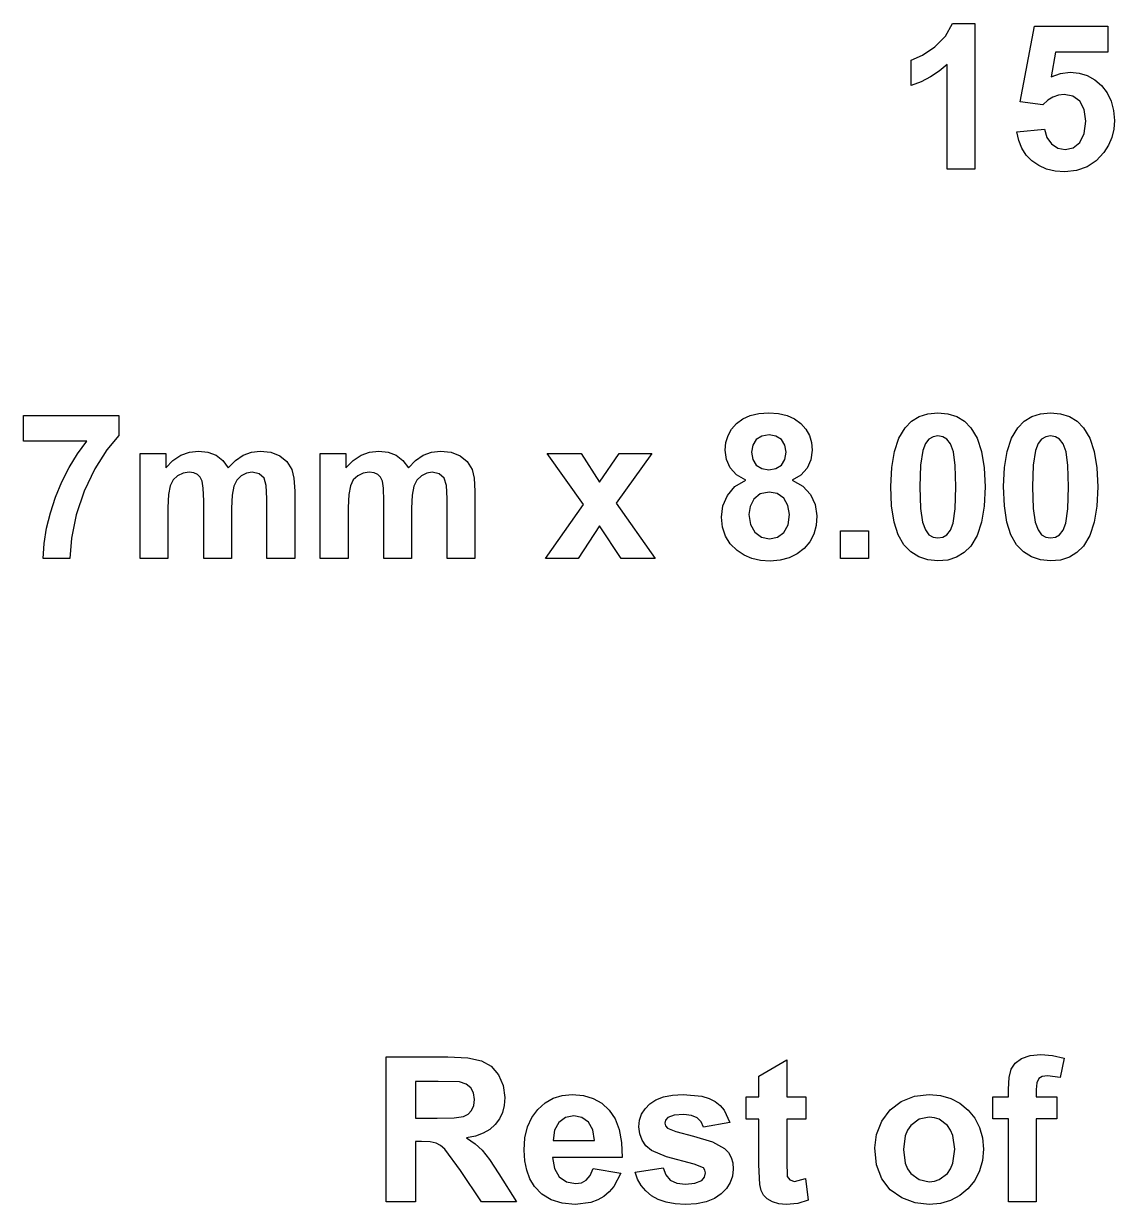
# Model space of a CAD drawing. Header units: metres. Extents: x -79 to 184, y 27 to 122.
# Drawn here: x -60.1 to -30.52, y 84.82 to 116.83 of the extents above; entities that cross this region are included whole.
import ezdxf

# ---------------------------------------------------------------- set-up
doc = ezdxf.new("R2010")
doc.units = ezdxf.units.M

msp = doc.modelspace()

# ---------------------------------------------------------------- linework, layer by layer
at = {"layer": '15mmxM8 Thread'}
for p, q in [((-35.098, 116.497, 0.02), (-34.914, 116.834, 0.02)), ((-34.914, 116.834, 0.02), (-34.303, 116.834, 0.02)), ((-34.303, 116.834, 0.02), (-34.303, 112.885, 0.02)), ((-33.074, 114.718, 0.02), (-32.688, 116.765, 0.02)), ((-32.688, 116.765, 0.02), (-30.694, 116.765, 0.02)), ((-30.694, 116.765, 0.02), (-30.694, 116.059, 0.02)), ((-35.389, 116.205, 0.02), (-35.098, 116.497, 0.02)), ((-36.03, 115.839, 0.02), (-35.723, 115.979, 0.02)), ((-35.723, 115.979, 0.02), (-35.389, 116.205, 0.02)), ((-32.116, 116.059, 0.02), (-32.234, 115.391, 0.02)), ((-30.694, 116.059, 0.02), (-32.116, 116.059, 0.02)), ((-36.03, 115.155, 0.02), (-36.03, 115.839, 0.02)), ((-35.057, 115.726, 0.02), (-35.272, 115.546, 0.02)), ((-35.057, 112.885, 0.02), (-35.057, 115.726, 0.02)), ((-35.759, 115.26, 0.02), (-36.03, 115.155, 0.02)), ((-35.507, 115.39, 0.02), (-35.759, 115.26, 0.02)), ((-35.272, 115.546, 0.02), (-35.507, 115.39, 0.02)), ((-32.234, 115.391, 0.02), (-31.979, 115.486, 0.02)), ((-31.979, 115.486, 0.02), (-31.719, 115.517, 0.02)), ((-31.719, 115.517, 0.02), (-31.478, 115.494, 0.02)), ((-31.478, 115.494, 0.02), (-31.256, 115.426, 0.02)), ((-31.256, 115.426, 0.02), (-31.053, 115.312, 0.02)), ((-31.053, 115.312, 0.02), (-30.869, 115.152, 0.02)), ((-30.869, 115.152, 0.02), (-30.716, 114.956, 0.02)), ((-30.716, 114.956, 0.02), (-30.607, 114.733, 0.02)), ((-32.462, 114.629, 0.02), (-33.074, 114.718, 0.02)), ((-32.329, 114.755, 0.02), (-32.462, 114.629, 0.02)), ((-32.188, 114.844, 0.02), (-32.329, 114.755, 0.02)), ((-32.038, 114.898, 0.02), (-32.188, 114.844, 0.02)), ((-31.88, 114.916, 0.02), (-32.038, 114.898, 0.02)), ((-31.644, 114.871, 0.02), (-31.88, 114.916, 0.02)), ((-31.458, 114.735, 0.02), (-31.644, 114.871, 0.02)), ((-31.336, 114.509, 0.02), (-31.458, 114.735, 0.02)), ((-30.607, 114.733, 0.02), (-30.542, 114.483, 0.02)), ((-31.295, 114.192, 0.02), (-31.336, 114.509, 0.02)), ((-30.542, 114.483, 0.02), (-30.52, 114.205, 0.02)), ((-33.165, 113.897, 0.02), (-32.414, 113.974, 0.02)), ((-32.414, 113.974, 0.02), (-32.35, 113.746, 0.02)), ((-31.336, 113.854, 0.02), (-31.295, 114.192, 0.02)), ((-30.538, 113.969, 0.02), (-30.59, 113.746, 0.02)), ((-30.52, 114.205, 0.02), (-30.538, 113.969, 0.02)), ((-33.114, 113.662, 0.02), (-33.165, 113.897, 0.02)), ((-33.029, 113.453, 0.02), (-33.114, 113.662, 0.02)), ((-32.35, 113.746, 0.02), (-32.224, 113.571, 0.02)), ((-31.459, 113.614, 0.02), (-31.336, 113.854, 0.02)), ((-30.59, 113.746, 0.02), (-30.678, 113.536, 0.02)), ((-32.909, 113.269, 0.02), (-33.029, 113.453, 0.02)), ((-32.224, 113.571, 0.02), (-32.053, 113.459, 0.02)), ((-32.053, 113.459, 0.02), (-31.859, 113.422, 0.02)), ((-31.859, 113.422, 0.02), (-31.641, 113.47, 0.02)), ((-31.641, 113.47, 0.02), (-31.459, 113.614, 0.02)), ((-30.802, 113.339, 0.02), (-31.012, 113.111, 0.02)), ((-30.678, 113.536, 0.02), (-30.802, 113.339, 0.02)), ((-32.755, 113.111, 0.02), (-32.909, 113.269, 0.02)), ((-32.571, 112.983, 0.02), (-32.755, 113.111, 0.02)), ((-31.012, 113.111, 0.02), (-31.26, 112.948, 0.02)), ((-34.303, 112.885, 0.02), (-35.057, 112.885, 0.02)), ((-32.361, 112.891, 0.02), (-32.571, 112.983, 0.02)), ((-32.127, 112.836, 0.02), (-32.361, 112.891, 0.02)), ((-31.867, 112.818, 0.02), (-32.127, 112.836, 0.02)), ((-31.545, 112.851, 0.02), (-31.867, 112.818, 0.02)), ((-31.26, 112.948, 0.02), (-31.545, 112.851, 0.02))]:
    msp.add_line(p, q, dxfattribs=at)
at = {"layer": '7mm x 8.00mm for'}
for p, q in [((-60.096, 105.512, 0.02), (-60.096, 106.212, 0.02)), ((-60.096, 106.212, 0.02), (-57.518, 106.212, 0.02)), ((-57.518, 106.212, 0.02), (-57.518, 105.665, 0.02)), ((-40.9, 105.842, 0.02), (-40.766, 105.995, 0.02)), ((-40.766, 105.995, 0.02), (-40.596, 106.12, 0.02)), ((-40.596, 106.12, 0.02), (-40.394, 106.21, 0.02)), ((-40.394, 106.21, 0.02), (-40.159, 106.264, 0.02)), ((-40.159, 106.264, 0.02), (-39.892, 106.282, 0.02)), ((-39.892, 106.282, 0.02), (-39.628, 106.264, 0.02)), ((-39.628, 106.264, 0.02), (-39.394, 106.21, 0.02)), ((-39.394, 106.21, 0.02), (-39.193, 106.12, 0.02)), ((-39.193, 106.12, 0.02), (-39.022, 105.995, 0.02)), ((-39.022, 105.995, 0.02), (-38.886, 105.842, 0.02)), ((-36.196, 105.879, 0.02), (-36.02, 106.055, 0.02)), ((-36.02, 106.055, 0.02), (-35.813, 106.181, 0.02)), ((-35.813, 106.181, 0.02), (-35.575, 106.257, 0.02)), ((-35.575, 106.257, 0.02), (-35.305, 106.282, 0.02)), ((-35.305, 106.282, 0.02), (-35.035, 106.256, 0.02)), ((-35.035, 106.256, 0.02), (-34.796, 106.18, 0.02)), ((-34.796, 106.18, 0.02), (-34.588, 106.052, 0.02)), ((-34.588, 106.052, 0.02), (-34.412, 105.874, 0.02)), ((-33.14, 105.879, 0.02), (-32.965, 106.055, 0.02)), ((-32.965, 106.055, 0.02), (-32.758, 106.181, 0.02)), ((-32.758, 106.181, 0.02), (-32.519, 106.257, 0.02)), ((-32.519, 106.257, 0.02), (-32.249, 106.282, 0.02)), ((-32.249, 106.282, 0.02), (-31.979, 106.256, 0.02)), ((-31.979, 106.256, 0.02), (-31.74, 106.18, 0.02)), ((-31.74, 106.18, 0.02), (-31.532, 106.052, 0.02)), ((-31.532, 106.052, 0.02), (-31.356, 105.874, 0.02)), ((-57.518, 105.665, 0.02), (-57.84, 105.283, 0.02)), ((-41.054, 105.478, 0.02), (-40.996, 105.67, 0.02)), ((-40.996, 105.67, 0.02), (-40.9, 105.842, 0.02)), ((-40.08, 105.651, 0.02), (-40.23, 105.555, 0.02)), ((-39.884, 105.684, 0.02), (-40.08, 105.651, 0.02)), ((-39.696, 105.652, 0.02), (-39.884, 105.684, 0.02)), ((-39.548, 105.556, 0.02), (-39.696, 105.652, 0.02)), ((-38.886, 105.842, 0.02), (-38.79, 105.67, 0.02)), ((-38.79, 105.67, 0.02), (-38.731, 105.478, 0.02)), ((-36.365, 105.596, 0.02), (-36.196, 105.879, 0.02)), ((-35.305, 105.657, 0.02), (-35.434, 105.635, 0.02)), ((-35.176, 105.635, 0.02), (-35.305, 105.657, 0.02)), ((-34.412, 105.874, 0.02), (-34.244, 105.593, 0.02)), ((-33.309, 105.596, 0.02), (-33.14, 105.879, 0.02)), ((-32.249, 105.657, 0.02), (-32.379, 105.635, 0.02)), ((-32.12, 105.635, 0.02), (-32.249, 105.657, 0.02)), ((-31.356, 105.874, 0.02), (-31.188, 105.593, 0.02)), ((-58.382, 105.512, 0.02), (-60.096, 105.512, 0.02)), ((-58.634, 105.167, 0.02), (-58.382, 105.512, 0.02)), ((-41.073, 105.268, 0.02), (-41.054, 105.478, 0.02)), ((-40.327, 105.405, 0.02), (-40.359, 105.214, 0.02)), ((-40.23, 105.555, 0.02), (-40.327, 105.405, 0.02)), ((-39.452, 105.408, 0.02), (-39.548, 105.556, 0.02)), ((-39.42, 105.217, 0.02), (-39.452, 105.408, 0.02)), ((-38.731, 105.478, 0.02), (-38.712, 105.268, 0.02)), ((-36.485, 105.236, 0.02), (-36.365, 105.596, 0.02)), ((-35.644, 105.448, 0.02), (-35.715, 105.257, 0.02)), ((-35.549, 105.57, 0.02), (-35.644, 105.448, 0.02)), ((-35.434, 105.635, 0.02), (-35.549, 105.57, 0.02)), ((-35.062, 105.57, 0.02), (-35.176, 105.635, 0.02)), ((-34.965, 105.439, 0.02), (-35.062, 105.57, 0.02)), ((-34.886, 105.224, 0.02), (-34.965, 105.439, 0.02)), ((-34.244, 105.593, 0.02), (-34.124, 105.232, 0.02)), ((-33.43, 105.236, 0.02), (-33.309, 105.596, 0.02)), ((-32.589, 105.448, 0.02), (-32.66, 105.257, 0.02)), ((-32.493, 105.57, 0.02), (-32.589, 105.448, 0.02)), ((-32.379, 105.635, 0.02), (-32.493, 105.57, 0.02)), ((-32.006, 105.57, 0.02), (-32.12, 105.635, 0.02)), ((-31.91, 105.439, 0.02), (-32.006, 105.57, 0.02)), ((-31.831, 105.224, 0.02), (-31.91, 105.439, 0.02)), ((-31.188, 105.593, 0.02), (-31.068, 105.232, 0.02)), ((-58.86, 104.799, 0.02), (-58.634, 105.167, 0.02)), ((-57.84, 105.283, 0.02), (-58.167, 104.763, 0.02)), ((-56.936, 105.182, 0.02), (-56.241, 105.182, 0.02)), ((-56.936, 102.333, 0.02), (-56.936, 105.182, 0.02)), ((-56.241, 105.182, 0.02), (-56.241, 104.793, 0.02)), ((-56.046, 104.991, 0.02), (-55.833, 105.133, 0.02)), ((-55.833, 105.133, 0.02), (-55.602, 105.218, 0.02)), ((-55.602, 105.218, 0.02), (-55.353, 105.246, 0.02)), ((-55.353, 105.246, 0.02), (-55.098, 105.218, 0.02)), ((-55.098, 105.218, 0.02), (-54.878, 105.134, 0.02)), ((-54.878, 105.134, 0.02), (-54.695, 104.992, 0.02)), ((-54.353, 104.992, 0.02), (-54.143, 105.134, 0.02)), ((-54.143, 105.134, 0.02), (-53.919, 105.218, 0.02)), ((-53.919, 105.218, 0.02), (-53.679, 105.246, 0.02)), ((-53.679, 105.246, 0.02), (-53.389, 105.214, 0.02)), ((-53.389, 105.214, 0.02), (-53.148, 105.119, 0.02)), ((-53.148, 105.119, 0.02), (-52.958, 104.962, 0.02)), ((-52.051, 105.182, 0.02), (-51.356, 105.182, 0.02)), ((-52.051, 102.333, 0.02), (-52.051, 105.182, 0.02)), ((-51.356, 105.182, 0.02), (-51.356, 104.793, 0.02)), ((-51.161, 104.991, 0.02), (-50.947, 105.133, 0.02)), ((-50.947, 105.133, 0.02), (-50.717, 105.218, 0.02)), ((-50.717, 105.218, 0.02), (-50.468, 105.246, 0.02)), ((-50.468, 105.246, 0.02), (-50.212, 105.218, 0.02)), ((-50.212, 105.218, 0.02), (-49.993, 105.134, 0.02)), ((-49.993, 105.134, 0.02), (-49.81, 104.992, 0.02)), ((-49.468, 104.992, 0.02), (-49.258, 105.134, 0.02)), ((-49.258, 105.134, 0.02), (-49.033, 105.218, 0.02)), ((-49.033, 105.218, 0.02), (-48.794, 105.246, 0.02)), ((-48.794, 105.246, 0.02), (-48.504, 105.214, 0.02)), ((-48.504, 105.214, 0.02), (-48.263, 105.119, 0.02)), ((-48.263, 105.119, 0.02), (-48.073, 104.962, 0.02)), ((-44.917, 103.8, 0.02), (-45.902, 105.182, 0.02)), ((-45.902, 105.182, 0.02), (-44.982, 105.182, 0.02)), ((-44.982, 105.182, 0.02), (-44.477, 104.399, 0.02)), ((-44.477, 104.399, 0.02), (-43.946, 105.182, 0.02)), ((-43.061, 105.182, 0.02), (-44.027, 103.832, 0.02)), ((-43.946, 105.182, 0.02), (-43.061, 105.182, 0.02)), ((-41.04, 105.021, 0.02), (-41.073, 105.268, 0.02)), ((-40.94, 104.794, 0.02), (-41.04, 105.021, 0.02)), ((-40.359, 105.214, 0.02), (-40.327, 105.014, 0.02)), ((-40.327, 105.014, 0.02), (-40.232, 104.863, 0.02)), ((-39.549, 104.864, 0.02), (-39.452, 105.016, 0.02)), ((-39.452, 105.016, 0.02), (-39.42, 105.217, 0.02)), ((-38.748, 105.009, 0.02), (-38.854, 104.781, 0.02)), ((-38.712, 105.268, 0.02), (-38.748, 105.009, 0.02)), ((-36.558, 104.797, 0.02), (-36.485, 105.236, 0.02)), ((-35.715, 105.257, 0.02), (-35.774, 104.865, 0.02)), ((-34.834, 104.856, 0.02), (-34.886, 105.224, 0.02)), ((-34.124, 105.232, 0.02), (-34.052, 104.792, 0.02)), ((-33.502, 104.797, 0.02), (-33.43, 105.236, 0.02)), ((-32.66, 105.257, 0.02), (-32.718, 104.865, 0.02)), ((-31.778, 104.856, 0.02), (-31.831, 105.224, 0.02)), ((-31.068, 105.232, 0.02), (-30.996, 104.792, 0.02)), ((-59.059, 104.409, 0.02), (-58.86, 104.799, 0.02)), ((-58.167, 104.763, 0.02), (-58.458, 104.157, 0.02)), ((-56.241, 104.793, 0.02), (-56.046, 104.991, 0.02)), ((-54.695, 104.992, 0.02), (-54.548, 104.793, 0.02)), ((-54.548, 104.793, 0.02), (-54.353, 104.992, 0.02)), ((-52.958, 104.962, 0.02), (-52.823, 104.745, 0.02)), ((-52.823, 104.745, 0.02), (-52.765, 104.506, 0.02)), ((-51.356, 104.793, 0.02), (-51.161, 104.991, 0.02)), ((-49.81, 104.992, 0.02), (-49.663, 104.793, 0.02)), ((-49.663, 104.793, 0.02), (-49.468, 104.992, 0.02)), ((-48.073, 104.962, 0.02), (-47.938, 104.745, 0.02)), ((-47.938, 104.745, 0.02), (-47.88, 104.506, 0.02)), ((-40.767, 104.601, 0.02), (-40.94, 104.794, 0.02)), ((-40.232, 104.863, 0.02), (-40.083, 104.768, 0.02)), ((-40.083, 104.768, 0.02), (-39.892, 104.737, 0.02)), ((-39.892, 104.737, 0.02), (-39.699, 104.768, 0.02)), ((-39.699, 104.768, 0.02), (-39.549, 104.864, 0.02)), ((-38.854, 104.781, 0.02), (-39.025, 104.593, 0.02)), ((-36.582, 104.281, 0.02), (-36.558, 104.797, 0.02)), ((-35.774, 104.865, 0.02), (-35.793, 104.272, 0.02)), ((-34.817, 104.272, 0.02), (-34.834, 104.856, 0.02)), ((-34.052, 104.792, 0.02), (-34.028, 104.272, 0.02)), ((-33.526, 104.281, 0.02), (-33.502, 104.797, 0.02)), ((-32.718, 104.865, 0.02), (-32.738, 104.272, 0.02)), ((-31.761, 104.272, 0.02), (-31.778, 104.856, 0.02)), ((-30.996, 104.792, 0.02), (-30.972, 104.272, 0.02)), ((-59.231, 103.996, 0.02), (-59.059, 104.409, 0.02)), ((-56.042, 104.461, 0.02), (-56.122, 104.305, 0.02)), ((-55.922, 104.576, 0.02), (-56.042, 104.461, 0.02)), ((-55.774, 104.646, 0.02), (-55.922, 104.576, 0.02)), ((-55.608, 104.67, 0.02), (-55.774, 104.646, 0.02)), ((-55.478, 104.655, 0.02), (-55.608, 104.67, 0.02)), ((-55.379, 104.61, 0.02), (-55.478, 104.655, 0.02)), ((-55.305, 104.536, 0.02), (-55.379, 104.61, 0.02)), ((-55.254, 104.431, 0.02), (-55.305, 104.536, 0.02)), ((-55.224, 104.236, 0.02), (-55.254, 104.431, 0.02)), ((-54.317, 104.454, 0.02), (-54.398, 104.29, 0.02)), ((-54.197, 104.573, 0.02), (-54.317, 104.454, 0.02)), ((-54.053, 104.645, 0.02), (-54.197, 104.573, 0.02)), ((-53.899, 104.67, 0.02), (-54.053, 104.645, 0.02)), ((-53.71, 104.629, 0.02), (-53.899, 104.67, 0.02)), ((-53.577, 104.509, 0.02), (-53.71, 104.629, 0.02)), ((-53.519, 104.31, 0.02), (-53.577, 104.509, 0.02)), ((-52.765, 104.506, 0.02), (-52.746, 104.154, 0.02)), ((-51.156, 104.461, 0.02), (-51.237, 104.305, 0.02)), ((-51.037, 104.576, 0.02), (-51.156, 104.461, 0.02)), ((-50.888, 104.646, 0.02), (-51.037, 104.576, 0.02)), ((-50.723, 104.67, 0.02), (-50.888, 104.646, 0.02)), ((-50.593, 104.655, 0.02), (-50.723, 104.67, 0.02)), ((-50.493, 104.61, 0.02), (-50.593, 104.655, 0.02)), ((-50.42, 104.536, 0.02), (-50.493, 104.61, 0.02)), ((-50.369, 104.431, 0.02), (-50.42, 104.536, 0.02)), ((-50.338, 104.236, 0.02), (-50.369, 104.431, 0.02)), ((-49.432, 104.454, 0.02), (-49.513, 104.29, 0.02)), ((-49.312, 104.573, 0.02), (-49.432, 104.454, 0.02)), ((-49.167, 104.645, 0.02), (-49.312, 104.573, 0.02)), ((-49.014, 104.67, 0.02), (-49.167, 104.645, 0.02)), ((-48.825, 104.629, 0.02), (-49.014, 104.67, 0.02)), ((-48.692, 104.509, 0.02), (-48.825, 104.629, 0.02)), ((-48.634, 104.31, 0.02), (-48.692, 104.509, 0.02)), ((-47.88, 104.506, 0.02), (-47.86, 104.154, 0.02)), ((-40.81, 104.28, 0.02), (-40.515, 104.455, 0.02)), ((-40.515, 104.455, 0.02), (-40.767, 104.601, 0.02)), ((-39.025, 104.593, 0.02), (-39.254, 104.455, 0.02)), ((-39.254, 104.455, 0.02), (-38.966, 104.293, 0.02)), ((-58.458, 104.157, 0.02), (-58.67, 103.515, 0.02)), ((-56.167, 104.069, 0.02), (-56.182, 103.717, 0.02)), ((-56.122, 104.305, 0.02), (-56.167, 104.069, 0.02)), ((-55.214, 103.894, 0.02), (-55.224, 104.236, 0.02)), ((-54.444, 104.049, 0.02), (-54.46, 103.701, 0.02)), ((-54.398, 104.29, 0.02), (-54.444, 104.049, 0.02)), ((-53.499, 103.961, 0.02), (-53.519, 104.31, 0.02)), ((-52.746, 104.154, 0.02), (-52.746, 102.333, 0.02)), ((-51.282, 104.069, 0.02), (-51.297, 103.717, 0.02)), ((-51.237, 104.305, 0.02), (-51.282, 104.069, 0.02)), ((-50.328, 103.894, 0.02), (-50.338, 104.236, 0.02)), ((-49.559, 104.049, 0.02), (-49.575, 103.701, 0.02)), ((-49.513, 104.29, 0.02), (-49.559, 104.049, 0.02)), ((-48.614, 103.961, 0.02), (-48.634, 104.31, 0.02)), ((-47.86, 104.154, 0.02), (-47.86, 102.333, 0.02)), ((-41.133, 103.763, 0.02), (-41.014, 104.043, 0.02)), ((-41.014, 104.043, 0.02), (-40.81, 104.28, 0.02)), ((-40.123, 104.085, 0.02), (-40.294, 103.942, 0.02)), ((-39.882, 104.133, 0.02), (-40.123, 104.085, 0.02)), ((-39.664, 104.091, 0.02), (-39.882, 104.133, 0.02)), ((-39.487, 103.965, 0.02), (-39.664, 104.091, 0.02)), ((-38.966, 104.293, 0.02), (-38.756, 104.071, 0.02)), ((-38.756, 104.071, 0.02), (-38.629, 103.8, 0.02)), ((-36.56, 103.758, 0.02), (-36.582, 104.281, 0.02)), ((-35.793, 104.272, 0.02), (-35.776, 103.689, 0.02)), ((-34.836, 103.681, 0.02), (-34.817, 104.272, 0.02)), ((-34.028, 104.272, 0.02), (-34.052, 103.754, 0.02)), ((-33.504, 103.758, 0.02), (-33.526, 104.281, 0.02)), ((-32.738, 104.272, 0.02), (-32.72, 103.689, 0.02)), ((-31.78, 103.681, 0.02), (-31.761, 104.272, 0.02)), ((-30.972, 104.272, 0.02), (-30.996, 103.754, 0.02)), ((-59.371, 103.574, 0.02), (-59.231, 103.996, 0.02)), ((-55.214, 102.333, 0.02), (-55.214, 103.894, 0.02)), ((-53.499, 102.333, 0.02), (-53.499, 103.961, 0.02)), ((-50.328, 102.333, 0.02), (-50.328, 103.894, 0.02)), ((-48.614, 102.333, 0.02), (-48.614, 103.961, 0.02)), ((-45.945, 102.333, 0.02), (-44.917, 103.8, 0.02)), ((-44.027, 103.832, 0.02), (-42.972, 102.333, 0.02)), ((-41.172, 103.457, 0.02), (-41.133, 103.763, 0.02)), ((-40.395, 103.744, 0.02), (-40.429, 103.529, 0.02)), ((-40.294, 103.942, 0.02), (-40.395, 103.744, 0.02)), ((-39.371, 103.77, 0.02), (-39.487, 103.965, 0.02)), ((-39.332, 103.521, 0.02), (-39.371, 103.77, 0.02)), ((-38.629, 103.8, 0.02), (-38.586, 103.489, 0.02)), ((-36.494, 103.321, 0.02), (-36.56, 103.758, 0.02)), ((-34.052, 103.754, 0.02), (-34.125, 103.313, 0.02)), ((-33.438, 103.321, 0.02), (-33.504, 103.758, 0.02)), ((-30.996, 103.754, 0.02), (-31.069, 103.313, 0.02)), ((-59.474, 103.156, 0.02), (-59.371, 103.574, 0.02)), ((-58.67, 103.515, 0.02), (-58.8, 102.888, 0.02)), ((-56.182, 103.717, 0.02), (-56.182, 102.333, 0.02)), ((-54.46, 103.701, 0.02), (-54.46, 102.333, 0.02)), ((-51.297, 103.717, 0.02), (-51.297, 102.333, 0.02)), ((-49.575, 103.701, 0.02), (-49.575, 102.333, 0.02)), ((-41.146, 103.183, 0.02), (-41.172, 103.457, 0.02)), ((-40.429, 103.529, 0.02), (-40.389, 103.252, 0.02)), ((-39.37, 103.242, 0.02), (-39.332, 103.521, 0.02)), ((-38.586, 103.489, 0.02), (-38.608, 103.23, 0.02)), ((-35.776, 103.689, 0.02), (-35.723, 103.321, 0.02)), ((-34.894, 103.291, 0.02), (-34.836, 103.681, 0.02)), ((-32.72, 103.689, 0.02), (-32.668, 103.321, 0.02)), ((-31.839, 103.291, 0.02), (-31.78, 103.681, 0.02)), ((-59.54, 102.743, 0.02), (-59.474, 103.156, 0.02)), ((-44.477, 103.215, 0.02), (-45.062, 102.333, 0.02)), ((-43.898, 102.333, 0.02), (-44.477, 103.215, 0.02)), ((-41.067, 102.939, 0.02), (-41.146, 103.183, 0.02)), ((-40.389, 103.252, 0.02), (-40.269, 103.044, 0.02)), ((-39.485, 103.037, 0.02), (-39.37, 103.242, 0.02)), ((-38.608, 103.23, 0.02), (-38.673, 102.995, 0.02)), ((-37.945, 102.333, 0.02), (-37.945, 103.087, 0.02)), ((-37.945, 103.087, 0.02), (-37.191, 103.087, 0.02)), ((-37.191, 103.087, 0.02), (-37.191, 102.333, 0.02)), ((-36.384, 102.971, 0.02), (-36.494, 103.321, 0.02)), ((-35.723, 103.321, 0.02), (-35.645, 103.106, 0.02)), ((-35.645, 103.106, 0.02), (-35.548, 102.977, 0.02)), ((-35.061, 102.978, 0.02), (-34.966, 103.1, 0.02)), ((-34.966, 103.1, 0.02), (-34.894, 103.291, 0.02)), ((-34.125, 103.313, 0.02), (-34.245, 102.952, 0.02)), ((-33.329, 102.971, 0.02), (-33.438, 103.321, 0.02)), ((-32.668, 103.321, 0.02), (-32.589, 103.106, 0.02)), ((-32.589, 103.106, 0.02), (-32.492, 102.977, 0.02)), ((-32.005, 102.978, 0.02), (-31.91, 103.1, 0.02)), ((-31.91, 103.1, 0.02), (-31.839, 103.291, 0.02)), ((-31.069, 103.313, 0.02), (-31.19, 102.952, 0.02)), ((-58.8, 102.888, 0.02), (-58.841, 102.333, 0.02)), ((-40.935, 102.727, 0.02), (-41.067, 102.939, 0.02)), ((-40.269, 103.044, 0.02), (-40.09, 102.913, 0.02)), ((-40.09, 102.913, 0.02), (-39.871, 102.869, 0.02)), ((-39.871, 102.869, 0.02), (-39.658, 102.911, 0.02)), ((-39.658, 102.911, 0.02), (-39.485, 103.037, 0.02)), ((-38.781, 102.787, 0.02), (-38.933, 102.604, 0.02)), ((-38.673, 102.995, 0.02), (-38.781, 102.787, 0.02)), ((-36.23, 102.707, 0.02), (-36.384, 102.971, 0.02)), ((-35.548, 102.977, 0.02), (-35.434, 102.912, 0.02)), ((-35.434, 102.912, 0.02), (-35.305, 102.891, 0.02)), ((-35.305, 102.891, 0.02), (-35.175, 102.913, 0.02)), ((-35.175, 102.913, 0.02), (-35.061, 102.978, 0.02)), ((-34.245, 102.952, 0.02), (-34.414, 102.668, 0.02)), ((-33.175, 102.707, 0.02), (-33.329, 102.971, 0.02)), ((-32.492, 102.977, 0.02), (-32.378, 102.912, 0.02)), ((-32.378, 102.912, 0.02), (-32.249, 102.891, 0.02)), ((-32.249, 102.891, 0.02), (-32.12, 102.913, 0.02)), ((-32.12, 102.913, 0.02), (-32.005, 102.978, 0.02)), ((-31.19, 102.952, 0.02), (-31.359, 102.668, 0.02)), ((-59.568, 102.333, 0.02), (-59.54, 102.743, 0.02)), ((-40.751, 102.545, 0.02), (-40.935, 102.727, 0.02)), ((-40.561, 102.422, 0.02), (-40.751, 102.545, 0.02)), ((-39.121, 102.455, 0.02), (-39.338, 102.348, 0.02)), ((-38.933, 102.604, 0.02), (-39.121, 102.455, 0.02)), ((-36.041, 102.514, 0.02), (-36.23, 102.707, 0.02)), ((-35.823, 102.376, 0.02), (-36.041, 102.514, 0.02)), ((-34.59, 102.492, 0.02), (-34.797, 102.366, 0.02)), ((-34.414, 102.668, 0.02), (-34.59, 102.492, 0.02)), ((-32.985, 102.514, 0.02), (-33.175, 102.707, 0.02)), ((-32.768, 102.376, 0.02), (-32.985, 102.514, 0.02)), ((-31.534, 102.492, 0.02), (-31.741, 102.366, 0.02)), ((-31.359, 102.668, 0.02), (-31.534, 102.492, 0.02)), ((-58.841, 102.333, 0.02), (-59.568, 102.333, 0.02)), ((-56.182, 102.333, 0.02), (-56.936, 102.333, 0.02)), ((-54.46, 102.333, 0.02), (-55.214, 102.333, 0.02)), ((-52.746, 102.333, 0.02), (-53.499, 102.333, 0.02)), ((-51.297, 102.333, 0.02), (-52.051, 102.333, 0.02)), ((-49.575, 102.333, 0.02), (-50.328, 102.333, 0.02)), ((-47.86, 102.333, 0.02), (-48.614, 102.333, 0.02)), ((-45.062, 102.333, 0.02), (-45.945, 102.333, 0.02)), ((-42.972, 102.333, 0.02), (-43.898, 102.333, 0.02)), ((-40.349, 102.333, 0.02), (-40.561, 102.422, 0.02)), ((-40.115, 102.281, 0.02), (-40.349, 102.333, 0.02)), ((-39.858, 102.263, 0.02), (-40.115, 102.281, 0.02)), ((-39.584, 102.284, 0.02), (-39.858, 102.263, 0.02)), ((-39.338, 102.348, 0.02), (-39.584, 102.284, 0.02)), ((-37.191, 102.333, 0.02), (-37.945, 102.333, 0.02)), ((-35.578, 102.293, 0.02), (-35.823, 102.376, 0.02)), ((-35.305, 102.266, 0.02), (-35.578, 102.293, 0.02)), ((-35.035, 102.291, 0.02), (-35.305, 102.266, 0.02)), ((-34.797, 102.366, 0.02), (-35.035, 102.291, 0.02)), ((-32.522, 102.293, 0.02), (-32.768, 102.376, 0.02)), ((-32.249, 102.266, 0.02), (-32.522, 102.293, 0.02)), ((-31.979, 102.291, 0.02), (-32.249, 102.266, 0.02)), ((-31.741, 102.366, 0.02), (-31.979, 102.291, 0.02))]:
    msp.add_line(p, q, dxfattribs=at)
at = {"layer": 'Rest of 1204 Bal'}
for p, q in [((-50.266, 84.886, 0.02), (-50.266, 88.818, 0.02)), ((-50.266, 88.818, 0.02), (-48.594, 88.818, 0.02)), ((-48.594, 88.818, 0.02), (-48.05, 88.792, 0.02)), ((-48.05, 88.792, 0.02), (-47.678, 88.712, 0.02)), ((-47.678, 88.712, 0.02), (-47.421, 88.565, 0.02)), ((-40.16, 88.301, 0.02), (-39.403, 88.741, 0.02)), ((-39.403, 88.741, 0.02), (-39.403, 87.735, 0.02)), ((-33.209, 88.646, 0.02), (-33.036, 88.774, 0.02)), ((-33.036, 88.774, 0.02), (-32.803, 88.858, 0.02)), ((-32.803, 88.858, 0.02), (-32.517, 88.886, 0.02)), ((-32.517, 88.886, 0.02), (-32.198, 88.861, 0.02)), ((-32.198, 88.861, 0.02), (-31.886, 88.789, 0.02)), ((-31.886, 88.789, 0.02), (-31.988, 88.263, 0.02)), ((-47.421, 88.565, 0.02), (-47.221, 88.336, 0.02)), ((-33.375, 88.263, 0.02), (-33.317, 88.486, 0.02)), ((-33.317, 88.486, 0.02), (-33.209, 88.646, 0.02)), ((-48.852, 88.153, 0.02), (-49.472, 88.153, 0.02)), ((-49.472, 88.153, 0.02), (-49.472, 87.155, 0.02)), ((-48.273, 88.14, 0.02), (-48.852, 88.153, 0.02)), ((-48.101, 88.085, 0.02), (-48.273, 88.14, 0.02)), ((-47.973, 87.985, 0.02), (-48.101, 88.085, 0.02)), ((-47.221, 88.336, 0.02), (-47.092, 88.045, 0.02)), ((-47.092, 88.045, 0.02), (-47.049, 87.716, 0.02)), ((-40.16, 87.735, 0.02), (-40.16, 88.301, 0.02)), ((-33.394, 87.949, 0.02), (-33.375, 88.263, 0.02)), ((-32.622, 88.118, 0.02), (-32.64, 87.936, 0.02)), ((-32.569, 88.23, 0.02), (-32.622, 88.118, 0.02)), ((-32.475, 88.287, 0.02), (-32.569, 88.23, 0.02)), ((-32.334, 88.306, 0.02), (-32.475, 88.287, 0.02)), ((-31.988, 88.263, 0.02), (-32.334, 88.306, 0.02)), ((-47.894, 87.844, 0.02), (-47.973, 87.985, 0.02)), ((-47.867, 87.665, 0.02), (-47.894, 87.844, 0.02)), ((-45.737, 87.699, 0.02), (-45.49, 87.774, 0.02)), ((-45.49, 87.774, 0.02), (-45.22, 87.799, 0.02)), ((-45.22, 87.799, 0.02), (-44.918, 87.773, 0.02)), ((-44.918, 87.773, 0.02), (-44.651, 87.694, 0.02)), ((-42.953, 87.657, 0.02), (-42.746, 87.736, 0.02)), ((-42.746, 87.736, 0.02), (-42.499, 87.783, 0.02)), ((-42.499, 87.783, 0.02), (-42.212, 87.799, 0.02)), ((-42.212, 87.799, 0.02), (-41.702, 87.751, 0.02)), ((-41.702, 87.751, 0.02), (-41.504, 87.692, 0.02)), ((-40.506, 87.134, 0.02), (-40.506, 87.735, 0.02)), ((-40.506, 87.735, 0.02), (-40.16, 87.735, 0.02)), ((-39.403, 87.735, 0.02), (-38.888, 87.735, 0.02)), ((-38.888, 87.735, 0.02), (-38.888, 87.134, 0.02)), ((-36.303, 87.614, 0.02), (-35.944, 87.753, 0.02)), ((-35.944, 87.753, 0.02), (-35.546, 87.799, 0.02)), ((-35.546, 87.799, 0.02), (-35.237, 87.773, 0.02)), ((-35.237, 87.773, 0.02), (-34.957, 87.694, 0.02)), ((-33.812, 87.735, 0.02), (-33.394, 87.735, 0.02)), ((-33.812, 87.142, 0.02), (-33.812, 87.735, 0.02)), ((-33.394, 87.735, 0.02), (-33.394, 87.949, 0.02)), ((-32.64, 87.936, 0.02), (-32.64, 87.735, 0.02)), ((-32.64, 87.735, 0.02), (-32.077, 87.735, 0.02)), ((-32.077, 87.735, 0.02), (-32.077, 87.142, 0.02)), ((-47.948, 87.37, 0.02), (-47.888, 87.503, 0.02)), ((-47.888, 87.503, 0.02), (-47.867, 87.665, 0.02)), ((-47.065, 87.504, 0.02), (-47.114, 87.312, 0.02)), ((-47.049, 87.716, 0.02), (-47.065, 87.504, 0.02)), ((-46.318, 87.178, 0.02), (-46.156, 87.398, 0.02)), ((-46.156, 87.398, 0.02), (-45.958, 87.573, 0.02)), ((-45.958, 87.573, 0.02), (-45.737, 87.699, 0.02)), ((-44.651, 87.694, 0.02), (-44.417, 87.563, 0.02)), ((-44.417, 87.563, 0.02), (-44.216, 87.379, 0.02)), ((-43.338, 87.265, 0.02), (-43.247, 87.413, 0.02)), ((-43.247, 87.413, 0.02), (-43.119, 87.547, 0.02)), ((-43.119, 87.547, 0.02), (-42.953, 87.657, 0.02)), ((-41.504, 87.692, 0.02), (-41.343, 87.609, 0.02)), ((-41.343, 87.609, 0.02), (-41.212, 87.502, 0.02)), ((-41.212, 87.502, 0.02), (-41.103, 87.372, 0.02)), ((-36.604, 87.387, 0.02), (-36.303, 87.614, 0.02)), ((-34.957, 87.694, 0.02), (-34.707, 87.563, 0.02)), ((-34.707, 87.563, 0.02), (-34.486, 87.379, 0.02)), ((-49.472, 87.155, 0.02), (-48.884, 87.155, 0.02)), ((-48.884, 87.155, 0.02), (-48.42, 87.167, 0.02)), ((-48.42, 87.167, 0.02), (-48.171, 87.203, 0.02)), ((-48.171, 87.203, 0.02), (-48.044, 87.269, 0.02)), ((-48.044, 87.269, 0.02), (-47.948, 87.37, 0.02)), ((-47.196, 87.139, 0.02), (-47.309, 86.985, 0.02)), ((-47.114, 87.312, 0.02), (-47.196, 87.139, 0.02)), ((-46.434, 86.92, 0.02), (-46.318, 87.178, 0.02)), ((-45.399, 87.177, 0.02), (-45.582, 87.042, 0.02)), ((-45.174, 87.222, 0.02), (-45.399, 87.177, 0.02)), ((-44.961, 87.18, 0.02), (-45.174, 87.222, 0.02)), ((-44.782, 87.052, 0.02), (-44.961, 87.18, 0.02)), ((-44.216, 87.379, 0.02), (-44.056, 87.141, 0.02)), ((-44.056, 87.141, 0.02), (-43.945, 86.848, 0.02)), ((-43.411, 86.924, 0.02), (-43.393, 87.102, 0.02)), ((-43.393, 87.102, 0.02), (-43.338, 87.265, 0.02)), ((-42.69, 87.106, 0.02), (-42.711, 87.021, 0.02)), ((-42.625, 87.174, 0.02), (-42.69, 87.106, 0.02)), ((-42.454, 87.236, 0.02), (-42.625, 87.174, 0.02)), ((-42.199, 87.257, 0.02), (-42.454, 87.236, 0.02)), ((-41.99, 87.235, 0.02), (-42.199, 87.257, 0.02)), ((-41.835, 87.169, 0.02), (-41.99, 87.235, 0.02)), ((-41.728, 87.061, 0.02), (-41.835, 87.169, 0.02)), ((-41.103, 87.372, 0.02), (-40.951, 87.045, 0.02)), ((-40.16, 87.134, 0.02), (-40.506, 87.134, 0.02)), ((-40.16, 85.892, 0.02), (-40.16, 87.134, 0.02)), ((-38.888, 87.134, 0.02), (-39.403, 87.134, 0.02)), ((-39.403, 87.134, 0.02), (-39.403, 85.985, 0.02)), ((-36.967, 86.72, 0.02), (-36.828, 87.077, 0.02)), ((-36.828, 87.077, 0.02), (-36.604, 87.387, 0.02)), ((-35.814, 87.128, 0.02), (-36.039, 86.959, 0.02)), ((-35.543, 87.185, 0.02), (-35.814, 87.128, 0.02)), ((-35.401, 87.171, 0.02), (-35.543, 87.185, 0.02)), ((-35.272, 87.128, 0.02), (-35.401, 87.171, 0.02)), ((-35.048, 86.959, 0.02), (-35.272, 87.128, 0.02)), ((-34.486, 87.379, 0.02), (-34.305, 87.155, 0.02)), ((-34.305, 87.155, 0.02), (-34.176, 86.904, 0.02)), ((-33.394, 87.142, 0.02), (-33.812, 87.142, 0.02)), ((-33.394, 84.886, 0.02), (-33.394, 87.142, 0.02)), ((-32.077, 87.142, 0.02), (-32.64, 87.142, 0.02)), ((-32.64, 87.142, 0.02), (-32.64, 84.886, 0.02)), ((-47.456, 86.854, 0.02), (-47.634, 86.75, 0.02)), ((-47.309, 86.985, 0.02), (-47.456, 86.854, 0.02)), ((-46.503, 86.624, 0.02), (-46.434, 86.92, 0.02)), ((-45.702, 86.831, 0.02), (-45.74, 86.554, 0.02)), ((-45.582, 87.042, 0.02), (-45.702, 86.831, 0.02)), ((-44.66, 86.842, 0.02), (-44.782, 87.052, 0.02)), ((-44.613, 86.554, 0.02), (-44.66, 86.842, 0.02)), ((-43.945, 86.848, 0.02), (-43.881, 86.498, 0.02)), ((-43.39, 86.73, 0.02), (-43.411, 86.924, 0.02)), ((-42.711, 87.021, 0.02), (-42.692, 86.947, 0.02)), ((-42.692, 86.947, 0.02), (-42.636, 86.884, 0.02)), ((-42.636, 86.884, 0.02), (-42.409, 86.794, 0.02)), ((-42.409, 86.794, 0.02), (-41.932, 86.672, 0.02)), ((-41.662, 86.914, 0.02), (-41.728, 87.061, 0.02)), ((-40.951, 87.045, 0.02), (-41.662, 86.914, 0.02)), ((-36.127, 86.834, 0.02), (-36.19, 86.684, 0.02)), ((-36.039, 86.959, 0.02), (-36.127, 86.834, 0.02)), ((-34.96, 86.835, 0.02), (-35.048, 86.959, 0.02)), ((-34.898, 86.686, 0.02), (-34.96, 86.835, 0.02)), ((-34.176, 86.904, 0.02), (-34.098, 86.625, 0.02)), ((-49.311, 86.527, 0.02), (-49.472, 86.527, 0.02)), ((-49.472, 86.527, 0.02), (-49.472, 84.886, 0.02)), ((-49.074, 86.516, 0.02), (-49.311, 86.527, 0.02)), ((-48.911, 86.483, 0.02), (-49.074, 86.516, 0.02)), ((-48.788, 86.42, 0.02), (-48.911, 86.483, 0.02)), ((-47.845, 86.672, 0.02), (-48.087, 86.621, 0.02)), ((-48.087, 86.621, 0.02), (-47.852, 86.464, 0.02)), ((-47.852, 86.464, 0.02), (-47.662, 86.291, 0.02)), ((-47.634, 86.75, 0.02), (-47.845, 86.672, 0.02)), ((-46.526, 86.289, 0.02), (-46.503, 86.624, 0.02)), ((-45.74, 86.554, 0.02), (-44.613, 86.554, 0.02)), ((-43.881, 86.498, 0.02), (-43.865, 86.093, 0.02)), ((-43.327, 86.559, 0.02), (-43.39, 86.73, 0.02)), ((-43.221, 86.41, 0.02), (-43.327, 86.559, 0.02)), ((-41.932, 86.672, 0.02), (-41.42, 86.52, 0.02)), ((-41.42, 86.52, 0.02), (-41.091, 86.337, 0.02)), ((-37.013, 86.35, 0.02), (-36.967, 86.72, 0.02)), ((-36.19, 86.684, 0.02), (-36.24, 86.31, 0.02)), ((-34.848, 86.315, 0.02), (-34.898, 86.686, 0.02)), ((-34.098, 86.625, 0.02), (-34.073, 86.318, 0.02)), ((-48.672, 86.319, 0.02), (-48.788, 86.42, 0.02)), ((-48.254, 85.741, 0.02), (-48.672, 86.319, 0.02)), ((-47.662, 86.291, 0.02), (-47.465, 86.042, 0.02)), ((-46.508, 86.005, 0.02), (-46.526, 86.289, 0.02)), ((-43.073, 86.283, 0.02), (-43.221, 86.41, 0.02)), ((-42.662, 86.108, 0.02), (-43.073, 86.283, 0.02)), ((-41.091, 86.337, 0.02), (-40.987, 86.226, 0.02)), ((-40.987, 86.226, 0.02), (-40.914, 86.096, 0.02)), ((-36.967, 85.897, 0.02), (-37.013, 86.35, 0.02)), ((-36.24, 86.31, 0.02), (-36.19, 85.936, 0.02)), ((-34.898, 85.937, 0.02), (-34.848, 86.315, 0.02)), ((-34.073, 86.318, 0.02), (-34.099, 86.009, 0.02)), ((-47.465, 86.042, 0.02), (-47.21, 85.653, 0.02)), ((-46.456, 85.747, 0.02), (-46.508, 86.005, 0.02)), ((-43.865, 86.093, 0.02), (-45.753, 86.093, 0.02)), ((-45.753, 86.093, 0.02), (-45.704, 85.795, 0.02)), ((-43.516, 85.698, 0.02), (-42.759, 85.814, 0.02)), ((-42.759, 85.814, 0.02), (-42.686, 85.62, 0.02)), ((-41.917, 85.916, 0.02), (-42.662, 86.108, 0.02)), ((-41.665, 85.816, 0.02), (-41.917, 85.916, 0.02)), ((-41.625, 85.753, 0.02), (-41.665, 85.816, 0.02)), ((-40.914, 86.096, 0.02), (-40.869, 85.946, 0.02)), ((-40.869, 85.946, 0.02), (-40.855, 85.776, 0.02)), ((-40.136, 85.36, 0.02), (-40.16, 85.892, 0.02)), ((-39.403, 85.985, 0.02), (-39.389, 85.579, 0.02)), ((-36.828, 85.517, 0.02), (-36.967, 85.897, 0.02)), ((-36.19, 85.936, 0.02), (-36.127, 85.786, 0.02)), ((-34.96, 85.786, 0.02), (-34.898, 85.937, 0.02)), ((-34.099, 86.009, 0.02), (-34.177, 85.727, 0.02)), ((-47.68, 84.886, 0.02), (-48.254, 85.741, 0.02)), ((-47.21, 85.653, 0.02), (-46.73, 84.886, 0.02)), ((-46.368, 85.514, 0.02), (-46.456, 85.747, 0.02)), ((-46.244, 85.307, 0.02), (-46.368, 85.514, 0.02)), ((-45.704, 85.795, 0.02), (-45.571, 85.571, 0.02)), ((-45.571, 85.571, 0.02), (-45.375, 85.431, 0.02)), ((-44.973, 85.409, 0.02), (-44.839, 85.481, 0.02)), ((-44.839, 85.481, 0.02), (-44.733, 85.607, 0.02)), ((-44.733, 85.607, 0.02), (-44.656, 85.792, 0.02)), ((-44.656, 85.792, 0.02), (-43.905, 85.666, 0.02)), ((-43.905, 85.666, 0.02), (-44.092, 85.302, 0.02)), ((-43.449, 85.506, 0.02), (-43.516, 85.698, 0.02)), ((-43.353, 85.336, 0.02), (-43.449, 85.506, 0.02)), ((-42.686, 85.62, 0.02), (-42.564, 85.48, 0.02)), ((-42.564, 85.48, 0.02), (-42.387, 85.394, 0.02)), ((-41.71, 85.473, 0.02), (-41.636, 85.561, 0.02)), ((-41.636, 85.561, 0.02), (-41.611, 85.674, 0.02)), ((-41.611, 85.674, 0.02), (-41.625, 85.753, 0.02)), ((-40.875, 85.587, 0.02), (-40.937, 85.412, 0.02)), ((-40.855, 85.776, 0.02), (-40.875, 85.587, 0.02)), ((-39.389, 85.579, 0.02), (-39.321, 85.484, 0.02)), ((-39.321, 85.484, 0.02), (-39.194, 85.446, 0.02)), ((-39.194, 85.446, 0.02), (-38.891, 85.519, 0.02)), ((-38.891, 85.519, 0.02), (-38.827, 84.934, 0.02)), ((-36.6, 85.217, 0.02), (-36.828, 85.517, 0.02)), ((-36.127, 85.786, 0.02), (-36.039, 85.661, 0.02)), ((-36.039, 85.661, 0.02), (-35.814, 85.492, 0.02)), ((-35.814, 85.492, 0.02), (-35.543, 85.435, 0.02)), ((-35.401, 85.45, 0.02), (-35.272, 85.492, 0.02)), ((-35.272, 85.492, 0.02), (-35.048, 85.661, 0.02)), ((-35.048, 85.661, 0.02), (-34.96, 85.786, 0.02)), ((-34.177, 85.727, 0.02), (-34.307, 85.473, 0.02)), ((-46.042, 85.094, 0.02), (-46.244, 85.307, 0.02)), ((-45.375, 85.431, 0.02), (-45.136, 85.385, 0.02)), ((-45.136, 85.385, 0.02), (-44.973, 85.409, 0.02)), ((-44.217, 85.157, 0.02), (-44.362, 85.037, 0.02)), ((-44.092, 85.302, 0.02), (-44.217, 85.157, 0.02)), ((-43.227, 85.186, 0.02), (-43.353, 85.336, 0.02)), ((-43.072, 85.057, 0.02), (-43.227, 85.186, 0.02)), ((-42.387, 85.394, 0.02), (-42.15, 85.366, 0.02)), ((-42.15, 85.366, 0.02), (-41.894, 85.393, 0.02)), ((-41.894, 85.393, 0.02), (-41.71, 85.473, 0.02)), ((-41.039, 85.251, 0.02), (-41.182, 85.103, 0.02)), ((-40.937, 85.412, 0.02), (-41.039, 85.251, 0.02)), ((-40.094, 85.194, 0.02), (-40.136, 85.36, 0.02)), ((-40.03, 85.067, 0.02), (-40.094, 85.194, 0.02)), ((-36.287, 84.998, 0.02), (-36.6, 85.217, 0.02)), ((-35.543, 85.435, 0.02), (-35.401, 85.45, 0.02)), ((-34.49, 85.246, 0.02), (-34.712, 85.06, 0.02)), ((-34.307, 85.473, 0.02), (-34.49, 85.246, 0.02)), ((-49.472, 84.886, 0.02), (-50.266, 84.886, 0.02)), ((-46.73, 84.886, 0.02), (-47.68, 84.886, 0.02)), ((-45.791, 84.943, 0.02), (-46.042, 85.094, 0.02)), ((-45.492, 84.851, 0.02), (-45.791, 84.943, 0.02)), ((-45.144, 84.821, 0.02), (-45.492, 84.851, 0.02)), ((-44.714, 84.875, 0.02), (-45.144, 84.821, 0.02)), ((-44.528, 84.943, 0.02), (-44.714, 84.875, 0.02)), ((-44.362, 85.037, 0.02), (-44.528, 84.943, 0.02)), ((-42.887, 84.954, 0.02), (-43.072, 85.057, 0.02)), ((-42.672, 84.88, 0.02), (-42.887, 84.954, 0.02)), ((-42.426, 84.836, 0.02), (-42.672, 84.88, 0.02)), ((-42.15, 84.821, 0.02), (-42.426, 84.836, 0.02)), ((-41.849, 84.839, 0.02), (-42.15, 84.821, 0.02)), ((-41.588, 84.892, 0.02), (-41.849, 84.839, 0.02)), ((-41.365, 84.98, 0.02), (-41.588, 84.892, 0.02)), ((-41.182, 85.103, 0.02), (-41.365, 84.98, 0.02)), ((-39.931, 84.968, 0.02), (-40.03, 85.067, 0.02)), ((-39.79, 84.89, 0.02), (-39.931, 84.968, 0.02)), ((-39.616, 84.838, 0.02), (-39.79, 84.89, 0.02)), ((-39.422, 84.821, 0.02), (-39.616, 84.838, 0.02)), ((-39.107, 84.849, 0.02), (-39.422, 84.821, 0.02)), ((-38.827, 84.934, 0.02), (-39.107, 84.849, 0.02)), ((-35.923, 84.865, 0.02), (-36.287, 84.998, 0.02)), ((-35.54, 84.821, 0.02), (-35.923, 84.865, 0.02)), ((-35.237, 84.848, 0.02), (-35.54, 84.821, 0.02)), ((-34.961, 84.927, 0.02), (-35.237, 84.848, 0.02)), ((-34.712, 85.06, 0.02), (-34.961, 84.927, 0.02)), ((-32.64, 84.886, 0.02), (-33.394, 84.886, 0.02))]:
    msp.add_line(p, q, dxfattribs=at)

doc.saveas('drawing.dxf')
